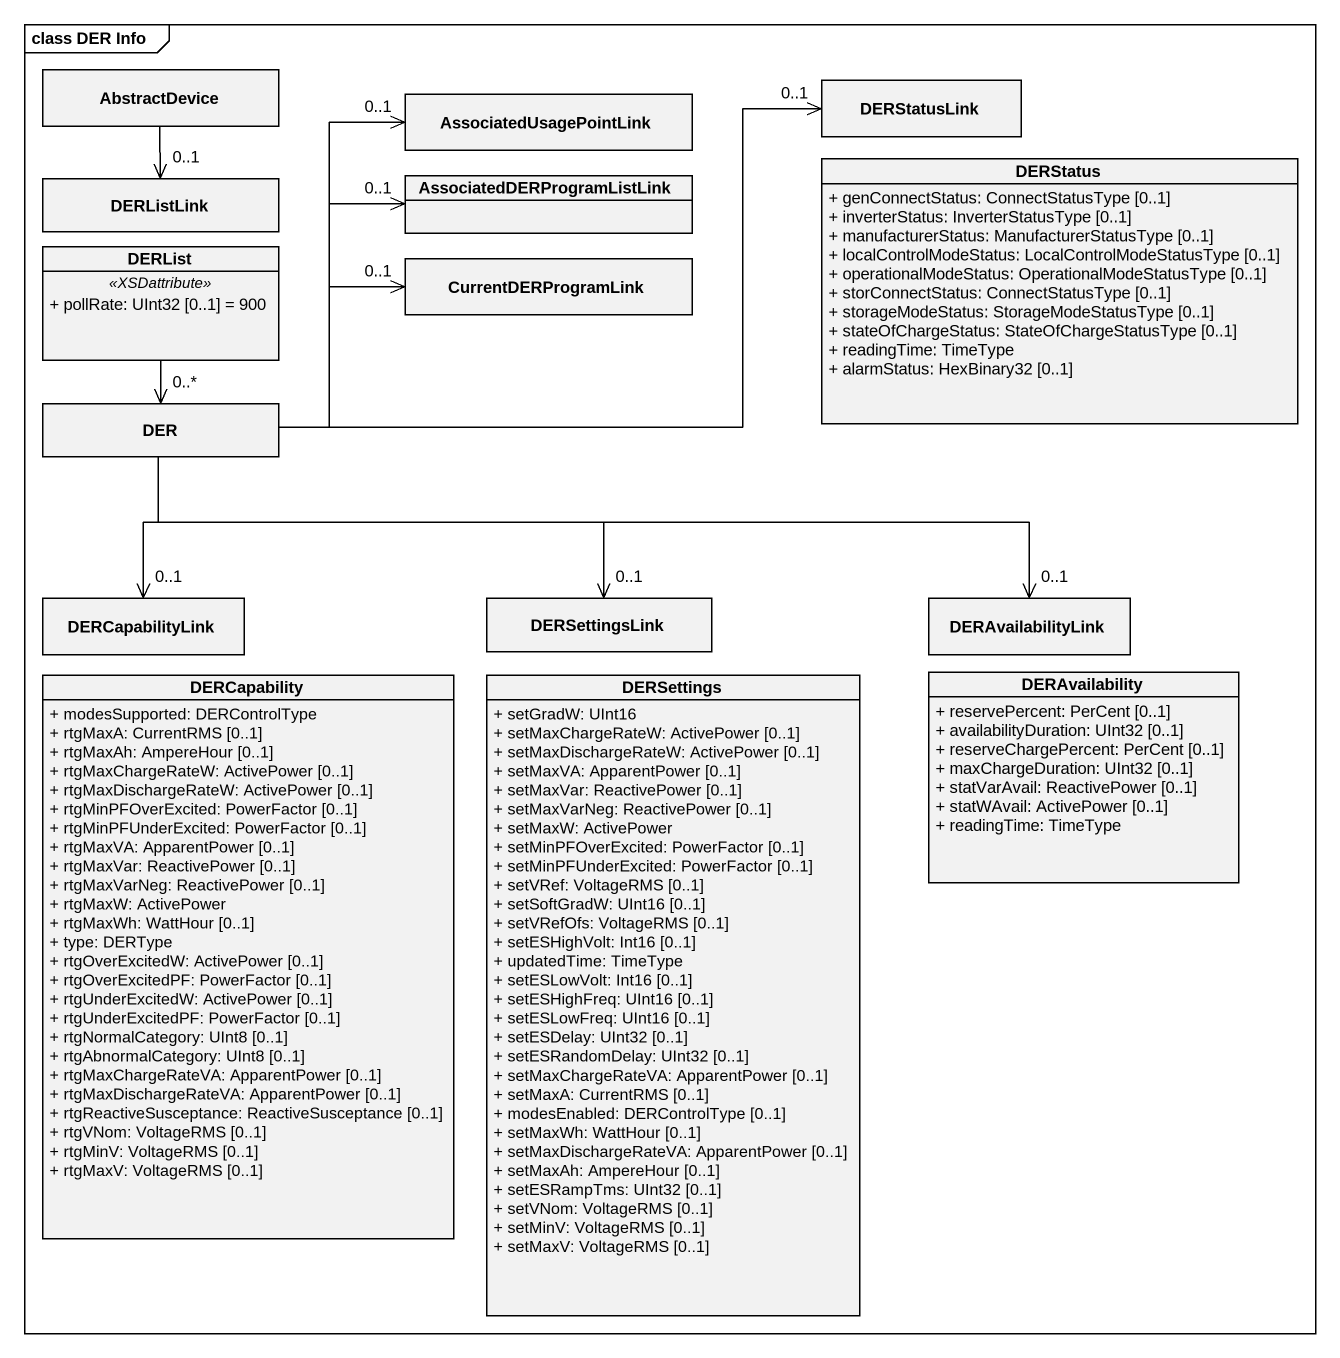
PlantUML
@startuml
mainframe class DER Info
hide circle
hide empty members
skinparam classAttributeIconSize 0
class AbstractDevice
class AssociatedUsagePointLink
class DERStatusLink
class DERListLink
class AssociatedDERProgramListLink
class DERStatus {
  + genConnectStatus: ConnectStatusType [0..1]
  + inverterStatus: InverterStatusType [0..1]
  + manufacturerStatus: ManufacturerStatusType [0..1]
  + localControlModeStatus: LocalControlModeStatusType [0..1]
  + operationalModeStatus: OperationalModeStatusType [0..1]
  + storConnectStatus: ConnectStatusType [0..1]
  + storageModeStatus: StorageModeStatusType [0..1]
  + stateOfChargeStatus: StateOfChargeStatusType [0..1]
  + readingTime: TimeType
  + alarmStatus: HexBinary32 [0..1]
}
class DERList {
  .. <<XSDattribute>> ..
  + pollRate: UInt32 [0..1] = 900
}
class CurrentDERProgramLink
class DER
class DERCapabilityLink
class DERSettingsLink
class DERAvailabilityLink
class DERAvailability {
  + reservePercent: PerCent [0..1]
  + availabilityDuration: UInt32 [0..1]
  + reserveChargePercent: PerCent [0..1]
  + maxChargeDuration: UInt32 [0..1]
  + statVarAvail: ReactivePower [0..1]
  + statWAvail: ActivePower [0..1]
  + readingTime: TimeType
}
class DERCapability {
  + modesSupported: DERControlType
  + rtgMaxA: CurrentRMS [0..1]
  + rtgMaxAh: AmpereHour [0..1]
  + rtgMaxChargeRateW: ActivePower [0..1]
  + rtgMaxDischargeRateW: ActivePower [0..1]
  + rtgMinPFOverExcited: PowerFactor [0..1]
  + rtgMinPFUnderExcited: PowerFactor [0..1]
  + rtgMaxVA: ApparentPower [0..1]
  + rtgMaxVar: ReactivePower [0..1]
  + rtgMaxVarNeg: ReactivePower [0..1]
  + rtgMaxW: ActivePower
  + rtgMaxWh: WattHour [0..1]
  + type: DERType
  + rtgOverExcitedW: ActivePower [0..1]
  + rtgOverExcitedPF: PowerFactor [0..1]
  + rtgUnderExcitedW: ActivePower [0..1]
  + rtgUnderExcitedPF: PowerFactor [0..1]
  + rtgNormalCategory: UInt8 [0..1]
  + rtgAbnormalCategory: UInt8 [0..1]
  + rtgMaxChargeRateVA: ApparentPower [0..1]
  + rtgMaxDischargeRateVA: ApparentPower [0..1]
  + rtgReactiveSusceptance: ReactiveSusceptance [0..1]
  + rtgVNom: VoltageRMS [0..1]
  + rtgMinV: VoltageRMS [0..1]
  + rtgMaxV: VoltageRMS [0..1]
}
class DERSettings {
  + setGradW: UInt16
  + setMaxChargeRateW: ActivePower [0..1]
  + setMaxDischargeRateW: ActivePower [0..1]
  + setMaxVA: ApparentPower [0..1]
  + setMaxVar: ReactivePower [0..1]
  + setMaxVarNeg: ReactivePower [0..1]
  + setMaxW: ActivePower
  + setMinPFOverExcited: PowerFactor [0..1]
  + setMinPFUnderExcited: PowerFactor [0..1]
  + setVRef: VoltageRMS [0..1]
  + setSoftGradW: UInt16 [0..1]
  + setVRefOfs: VoltageRMS [0..1]
  + setESHighVolt: Int16 [0..1]
  + updatedTime: TimeType
  + setESLowVolt: Int16 [0..1]
  + setESHighFreq: UInt16 [0..1]
  + setESLowFreq: UInt16 [0..1]
  + setESDelay: UInt32 [0..1]
  + setESRandomDelay: UInt32 [0..1]
  + setMaxChargeRateVA: ApparentPower [0..1]
  + setMaxA: CurrentRMS [0..1]
  + modesEnabled: DERControlType [0..1]
  + setMaxWh: WattHour [0..1]
  + setMaxDischargeRateVA: ApparentPower [0..1]
  + setMaxAh: AmpereHour [0..1]
  + setESRampTms: UInt32 [0..1]
  + setVNom: VoltageRMS [0..1]
  + setMinV: VoltageRMS [0..1]
  + setMaxV: VoltageRMS [0..1]
}
AbstractDevice --> "0..1" DERListLink
DERList --> "0..*" DER
DER -up-> "0..1" AssociatedUsagePointLink
DER -right-> "0..1" DERStatusLink
DER -right-> "0..1" AssociatedDERProgramListLink
DER -right-> "0..1" CurrentDERProgramLink
DER --> "0..1" DERCapabilityLink
DER -right-> "0..1" DERSettingsLink
DER -right-> "0..1" DERAvailabilityLink
@enduml
